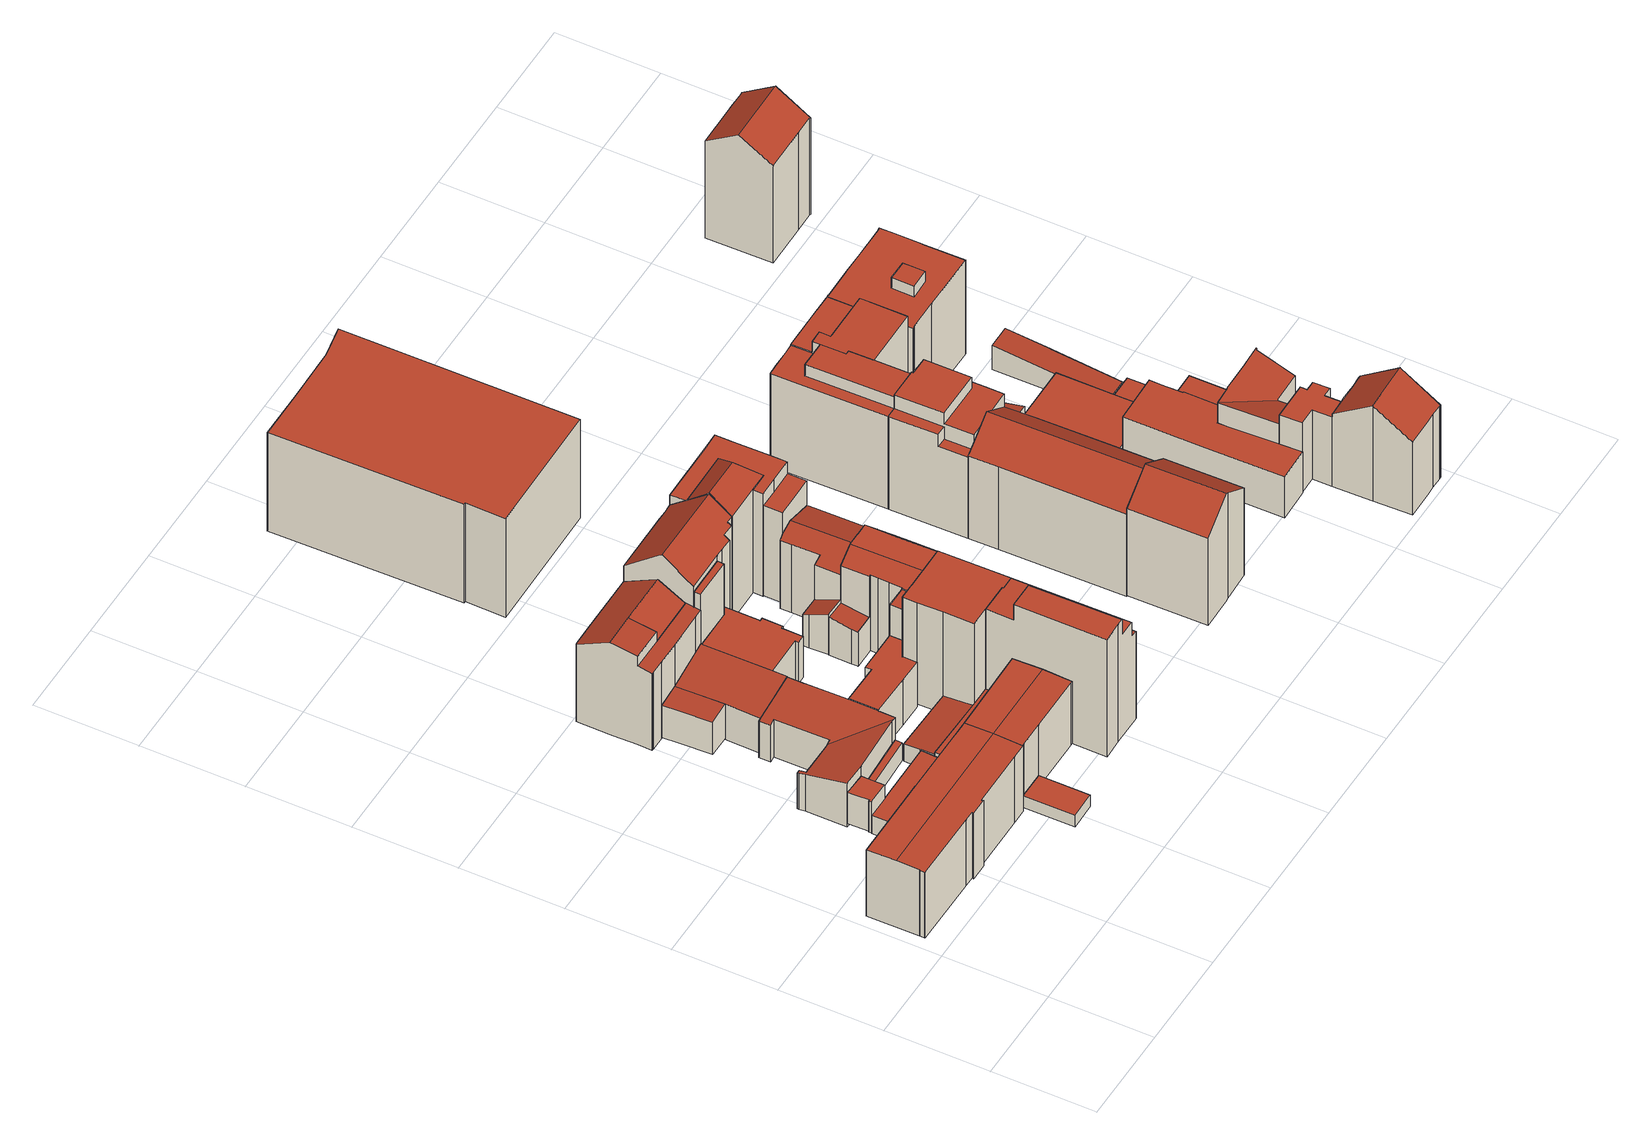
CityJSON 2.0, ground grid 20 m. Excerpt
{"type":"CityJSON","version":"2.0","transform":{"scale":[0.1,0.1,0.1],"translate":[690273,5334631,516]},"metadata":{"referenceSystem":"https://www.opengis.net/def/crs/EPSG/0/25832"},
"CityObjects":{
"building1":{"type":"Building","attributes":{"Gemeindeschluessel":"09162000","HoeheDach":"533.890","HoeheGrund":"518.515","Methode":"2000","NiedrigsteTraufeDesGebaeudes":"533.672","Geometrietyp2DReferenz":"3000","function":"31001_2000","roofType":"3100","measuredHeight":15.38,"storeysAboveGround":4},"geometry":[{"type":"MultiSurface","lod":"2","boundaries":[[[0,1,2,3]],[[4,5,6,7]],[[8,9,10,2,1,11,12,13]],[[14,11,1,0]],[[15,16,17,18]],[[5,4,19,20]],[[21,22,23,24]],[[25,26,27,19,4,7,21,24,28,29,15,18,30,31,14,0,3,32]],[[30,18,17,8,13]],[[29,33,16,15]],[[3,2,10,32]],[[34,27,26,25,35]],[[27,34,20,19]],[[22,21,7,6]],[[31,12,11,14]],[[24,23,36,28]],[[30,13,12,31]],[[28,36,33,29]],[[5,20,34,35,9,8,17,16,33,36,23,22,6]],[[25,32,10,9,35]]],"semantics":{"surfaces":[{"type":"WallSurface"},{"type":"RoofSurface"},{"type":"GroundSurface"}],"values":[0,0,1,0,0,0,0,2,0,0,0,0,0,0,0,0,0,0,1,0]}}]},
"building2":{"type":"Building","attributes":{"Gemeindeschluessel":"09162000","HoeheDach":"526.605","HoeheGrund":"519.380","Methode":"1000","NiedrigsteTraufeDesGebaeudes":"526.605","Geometrietyp2DReferenz":"3000","function":"31001_2000","roofType":"1000","measuredHeight":7.22},"geometry":[{"type":"MultiSurface","lod":"2","boundaries":[[[37,38,39,40,41,42,43,44,45,46,47]],[[48,39,38,49]],[[48,49,50,51,52,53,54,55,56,57,58]],[[55,54,44,43,42,56]],[[51,47,46,52]],[[45,44,54,53,52,46]],[[50,49,38,37,47,51]],[[58,40,39,48]],[[41,40,58,57,56,42]]],"semantics":{"surfaces":[{"type":"RoofSurface"},{"type":"WallSurface"},{"type":"GroundSurface"}],"values":[0,1,2,1,1,1,1,1,1]}}]},
"building3":{"type":"Building","attributes":{"Gemeindeschluessel":"09162000","HoeheDach":"523.514","HoeheGrund":"519.302","Methode":"1000","NiedrigsteTraufeDesGebaeudes":"523.514","Geometrietyp2DReferenz":"3000","function":"31001_2000","roofType":"1000","measuredHeight":4.21},"geometry":[{"type":"MultiSurface","lod":"2","boundaries":[[[59,60,61,62]],[[63,64,65,66]],[[67,68,69,70]],[[66,65,71,72]],[[73,61,60,69,68,74,75,71,65,64]],[[73,76,62,61]],[[70,69,60,59]],[[76,73,64,63]],[[77,75,74,78]],[[78,74,68,67]],[[62,76,63,66,72,77,78,67,70,59]],[[72,71,75,77]]],"semantics":{"surfaces":[{"type":"WallSurface"},{"type":"RoofSurface"},{"type":"GroundSurface"}],"values":[0,0,0,0,1,0,0,0,0,0,2,0]}}]},
"building4":{"type":"Building","attributes":{"Gemeindeschluessel":"09162000","HoeheDach":"523.530","HoeheGrund":"519.410","Methode":"2000","NiedrigsteTraufeDesGebaeudes":"523.530","Geometrietyp2DReferenz":"3000","function":"51009_1610","roofType":"1000","measuredHeight":4.12},"geometry":[{"type":"MultiSurface","lod":"2","boundaries":[[[58,79,80,81]],[[82,83,80,79,84]],[[48,58,81,85,86]],[[85,83,82,86]],[[81,80,83,85]],[[86,82,84,48]],[[48,84,79,58]]],"semantics":{"surfaces":[{"type":"WallSurface"},{"type":"RoofSurface"},{"type":"GroundSurface"}],"values":[0,1,2,0,0,0,0]}}]},
"building5":{"type":"Building","attributes":{"Gemeindeschluessel":"09162000","HoeheDach":"522.002","HoeheGrund":"519.292","Methode":"1000","NiedrigsteTraufeDesGebaeudes":"522.002","Geometrietyp2DReferenz":"3000","function":"31001_2463","roofType":"1000","measuredHeight":2.71},"geometry":[{"type":"MultiSurface","lod":"2","boundaries":[[[87,88,89,90]],[[91,92,93,94]],[[90,89,95,96]],[[97,98,92,91]],[[96,95,98,97]],[[97,91,94,87,90,96]],[[94,93,88,87]],[[95,89,88,93,92,98]]],"semantics":{"surfaces":[{"type":"WallSurface"},{"type":"GroundSurface"},{"type":"RoofSurface"}],"values":[0,0,0,0,0,1,0,2]}}]},
"building6":{"type":"Building","attributes":{"Gemeindeschluessel":"09162000","HoeheDach":"528.791","HoeheGrund":"518.642","Methode":"2000","NiedrigsteTraufeDesGebaeudes":"526.839","Geometrietyp2DReferenz":"3000","function":"31001_9998","roofType":"1000","measuredHeight":10.15,"storeysAboveGround":2},"geometry":[{"type":"MultiSurface","lod":"2","boundaries":[[[99,100,101,102]],[[103,104,105,106]],[[107,108,109,110,111]],[[112,113,114,115]],[[116,117,118,119]],[[120,121,122,123]],[[124,125,126,127]],[[115,123,122,128,112]],[[100,99,129,130]],[[118,117,131,132]],[[107,111,126,125,129,99,102,133,128,122,121,134]],[[135,136,116,119]],[[121,120,137,134]],[[116,136,113,112,128,133,104,103,138,131,117]],[[130,129,125,124]],[[114,113,136,135]],[[138,103,106,139]],[[115,114,135,119,118,132,139,106,105,101,100,130,124,127,110,109,108,137,120,123]],[[132,131,138,139]],[[101,105,104,133,102]],[[127,126,111,110]],[[108,107,134,137]]],"semantics":{"surfaces":[{"type":"WallSurface"},{"type":"RoofSurface"},{"type":"GroundSurface"}],"values":[0,0,0,0,0,0,0,0,0,0,1,0,0,1,0,0,0,2,0,0,0,0]}}]},
"building7":{"type":"Building","attributes":{"Gemeindeschluessel":"09162000","HoeheDach":"527.143","HoeheGrund":"519.120","Methode":"1000","NiedrigsteTraufeDesGebaeudes":"526.476","Geometrietyp2DReferenz":"3000","function":"31001_9998","roofType":"1000","measuredHeight":8.02,"storeysAboveGround":2},"geometry":[{"type":"MultiSurface","lod":"2","boundaries":[[[140,141,142,143]],[[144,142,141,145,146,147]],[[140,143,148,149,150,151]],[[151,145,141,140]],[[148,143,142,144,147,149]],[[146,145,151,150,149,147]]],"semantics":{"surfaces":[{"type":"WallSurface"},{"type":"RoofSurface"},{"type":"GroundSurface"}],"values":[0,1,2,0,0,0]}}]},
"building8":{"type":"Building","attributes":{"Gemeindeschluessel":"09162000","HoeheDach":"533.890","HoeheGrund":"519.291","Methode":"2000","NiedrigsteTraufeDesGebaeudes":"533.689","Geometrietyp2DReferenz":"3000","function":"31001_9998","roofType":"3100","measuredHeight":14.6,"storeysAboveGround":4},"geometry":[{"type":"MultiSurface","lod":"2","boundaries":[[[152,153,154,155,156]],[[72,155,154,157,87,94,91,97,158]],[[157,159,160,87]],[[154,153,159,157]],[[72,158,35,9,10]],[[156,155,72,10]],[[94,161,162,91]],[[156,10,9,152]],[[162,161,160,159,153,152,9,35]],[[162,35,158,97,91]],[[87,160,161,94]]],"semantics":{"surfaces":[{"type":"WallSurface"},{"type":"GroundSurface"},{"type":"RoofSurface"}],"values":[0,1,0,0,0,0,0,2,2,0,0]}}]},
"building9":{"type":"Building","attributes":{"Gemeindeschluessel":"09162000","HoeheDach":"528.877","HoeheGrund":"518.880","Methode":"1000","NiedrigsteTraufeDesGebaeudes":"527.099","Geometrietyp2DReferenz":"3000","function":"31001_9998","roofType":"2100","measuredHeight":10,"storeysAboveGround":2},"geometry":[{"type":"MultiSurface","lod":"2","boundaries":[[[141,145,163,164]],[[165,166,167,164,163,168,169]],[[170,171,172,173,145,141,174]],[[165,169,172,171]],[[173,168,163,145]],[[166,165,171,170]],[[172,169,168,173]],[[174,141,164,167]],[[166,170,174,167]]],"semantics":{"surfaces":[{"type":"WallSurface"},{"type":"GroundSurface"},{"type":"RoofSurface"}],"values":[0,1,2,0,0,0,0,0,0]}}]},
"building10":{"type":"Building","attributes":{"Gemeindeschluessel":"09162000","HoeheDach":"540.220","HoeheGrund":"518.850","Methode":"2000","NiedrigsteTraufeDesGebaeudes":"536.649","Geometrietyp2DReferenz":"3000","function":"31001_9998","roofType":"2100","measuredHeight":21.37,"storeysAboveGround":5},"geometry":[{"type":"MultiSurface","lod":"2","boundaries":[[[175,176,177,178]],[[179,180,181,177,176,182,183]],[[184,179,183,185,186]],[[187,184,186,188]],[[169,189,190,168]],[[191,182,176,175]],[[179,184,187,192]],[[192,187,193,194]],[[195,188,186,185,183,182,191,196,197,198,199]],[[200,201,202,203,169,168,163,204,205,206,199,198,197,196,191,175,178,207]],[[208,209,210,211,190,189,212,193,187,188,195]],[[163,211,210,204]],[[178,177,181,207]],[[213,194,193,212,203,202,201,200,207,181,180]],[[203,212,189,169]],[[194,213,180,179,192]],[[205,209,208,206]],[[204,210,209,205]],[[168,190,211,163]],[[206,208,195,199]]],"semantics":{"surfaces":[{"type":"WallSurface"},{"type":"RoofSurface"},{"type":"GroundSurface"}],"values":[0,1,1,0,0,0,0,0,0,2,1,0,0,0,0,1,0,0,0,0]}}]},
"building11":{"type":"Building","attributes":{"Gemeindeschluessel":"09162000","HoeheDach":"523.893","HoeheGrund":"519.350","Methode":"1000","NiedrigsteTraufeDesGebaeudes":"523.378","Geometrietyp2DReferenz":"3000","function":"31001_9998","roofType":"1000","measuredHeight":4.54,"storeysAboveGround":1},"geometry":[{"type":"MultiSurface","lod":"2","boundaries":[[[214,215,216,217]],[[217,216,218,219]],[[220,221,215,214]],[[222,223,221,220]],[[223,224,225,218,216,215,221]],[[219,218,225,226]],[[222,227,226,225,224,223]],[[227,222,220,214,217,219,226]]],"semantics":{"surfaces":[{"type":"WallSurface"},{"type":"RoofSurface"},{"type":"GroundSurface"}],"values":[0,0,0,0,1,0,0,2]}}]},
"building12":{"type":"Building","attributes":{"Gemeindeschluessel":"09162000","HoeheDach":"524.320","HoeheGrund":"519.310","Methode":"2000","NiedrigsteTraufeDesGebaeudes":"524.320","Geometrietyp2DReferenz":"3000","function":"31001_9998","roofType":"1000","measuredHeight":5.01},"geometry":[{"type":"MultiSurface","lod":"2","boundaries":[[[72,228,229,66]],[[155,230,228,72]],[[231,232,230,155]],[[228,230,232,233,229]],[[155,72,66,234,231]],[[234,233,232,231]],[[66,229,233,234]]],"semantics":{"surfaces":[{"type":"WallSurface"},{"type":"RoofSurface"},{"type":"GroundSurface"}],"values":[0,0,0,1,2,0,0]}}]},
"building13":{"type":"Building","attributes":{"Gemeindeschluessel":"09162000","HoeheDach":"528.972","HoeheGrund":"518.642","Methode":"2000","NiedrigsteTraufeDesGebaeudes":"528.972","Geometrietyp2DReferenz":"3000","function":"31001_2000","roofType":"1000","measuredHeight":10.33},"geometry":[{"type":"MultiSurface","lod":"2","boundaries":[[[137,235,236,237,238,239,240,241,120]],[[237,242,243,238]],[[238,243,244,239]],[[120,245,246,137]],[[235,247,248,236]],[[137,246,247,235]],[[245,249,250,244,243,242,248,247,246]],[[236,248,242,237]],[[241,249,245,120]],[[240,250,249,241]],[[239,244,250,240]]],"semantics":{"surfaces":[{"type":"GroundSurface"},{"type":"WallSurface"},{"type":"RoofSurface"}],"values":[0,1,1,1,1,1,2,1,1,1,1]}}]},
"building14":{"type":"Building","attributes":{"Gemeindeschluessel":"09162000","HoeheDach":"528.536","HoeheGrund":"519.010","Methode":"1000","NiedrigsteTraufeDesGebaeudes":"528.536","Geometrietyp2DReferenz":"3000","function":"31001_9998","roofType":"1000","measuredHeight":9.53,"storeysAboveGround":3},"geometry":[{"type":"MultiSurface","lod":"2","boundaries":[[[251,252,253,254]],[[255,256,257,258]],[[259,260,261,262]],[[254,253,256,255]],[[262,261,263,264]],[[265,266,252,251]],[[258,257,260,259]],[[267,268,263,261,260,257,256,253,252,266,269,270,271]],[[272,271,270,273]],[[273,270,269,274]],[[275,267,271,272]],[[272,273,274,265,251,254,255,258,259,262,264,276,275]],[[274,269,266,265]],[[264,263,268,276]],[[276,268,267,275]]],"semantics":{"surfaces":[{"type":"WallSurface"},{"type":"RoofSurface"},{"type":"GroundSurface"}],"values":[0,0,0,0,0,0,0,1,0,0,0,2,0,0,0]}}]},
"building15":{"type":"Building","attributes":{"Gemeindeschluessel":"09162000","HoeheDach":"540.253","HoeheGrund":"519.110","Methode":"3100","NiedrigsteTraufeDesGebaeudes":"540.253","Geometrietyp2DReferenz":"3000","function":"31001_9998","roofType":"1000","measuredHeight":21.14},"geometry":[{"type":"MultiSurface","lod":"2","boundaries":[[[277,278,279,280]],[[281,282,280,279]],[[282,283,277,280]],[[283,284,278,277]],[[282,281,284,283]],[[284,281,279,278]]],"semantics":{"surfaces":[{"type":"GroundSurface"},{"type":"WallSurface"},{"type":"RoofSurface"}],"values":[0,1,1,1,2,1]}}]},
"building16":{"type":"Building","attributes":{"Gemeindeschluessel":"09162000","HoeheDach":"546.359","HoeheGrund":"519.293","Methode":"2000","NiedrigsteTraufeDesGebaeudes":"539.450","Geometrietyp2DReferenz":"3000","function":"31001_9998","roofType":"1000","measuredHeight":27.07,"storeysAboveGround":8},"geometry":[{"type":"MultiSurface","lod":"2","boundaries":[[[285,286,287,288]],[[289,290,291,231]],[[292,293,294,295]],[[291,290,296,297]],[[298,299,154,155,231,291,297,285,288]],[[300,301,302,303]],[[304,305,302,301,306]],[[298,288,287,294,293,303,302,305]],[[285,297,296,292,295,286]],[[307,306,301,300]],[[292,296,290,289,307,300,303,293]],[[298,305,304,299]],[[289,231,155,154,299,304,306,307]],[[294,287,286,295]]],"semantics":{"surfaces":[{"type":"WallSurface"},{"type":"GroundSurface"},{"type":"RoofSurface"}],"values":[0,0,0,0,1,0,2,0,0,0,2,0,0,2]}}]},
"building17":{"type":"Building","attributes":{"Gemeindeschluessel":"09162000","HoeheDach":"542.810","HoeheGrund":"519.277","Methode":"2000","NiedrigsteTraufeDesGebaeudes":"539.470","Geometrietyp2DReferenz":"3000","function":"31001_9998","roofType":"1000","measuredHeight":23.53,"storeysAboveGround":8},"geometry":[{"type":"MultiSurface","lod":"2","boundaries":[[[308,309,310,311,312,313]],[[295,286,312,311]],[[234,314,315,316]],[[297,296,290,291]],[[285,286,295,292,296,297]],[[316,315,317,318]],[[291,290,289,231]],[[317,315,314,289,290,296,292,310,309,319]],[[311,310,292,295]],[[320,319,309,308]],[[231,289,314,234]],[[313,312,286,285]],[[308,313,285,297,291,231,234,316,318,320]],[[318,317,319,320]]],"semantics":{"surfaces":[{"type":"WallSurface"},{"type":"RoofSurface"},{"type":"GroundSurface"}],"values":[0,1,0,0,0,0,0,1,0,0,0,0,2,0]}}]},
"building18":{"type":"Building","attributes":{"Gemeindeschluessel":"09162000","HoeheDach":"546.244","HoeheGrund":"519.000","Methode":"2000","NiedrigsteTraufeDesGebaeudes":"540.274","Geometrietyp2DReferenz":"3000","function":"31001_9998","roofType":"3100","measuredHeight":27.24,"storeysAboveGround":7},"geometry":[{"type":"MultiSurface","lod":"2","boundaries":[[[321,322,323,324,325,326,327,328,329,251,265,330,331,332,333,334,335,336,337,338]],[[322,321,338,339,340,341]],[[327,342,343,328]],[[344,345,346,347,348,334,333,332,331,330]],[[328,343,349,329]],[[329,349,350,251]],[[251,350,351,265]],[[325,352,353,326]],[[354,324,323,322,341,355]],[[351,350,349,343,342,353,352,354,355,345,344]],[[334,348,356,335]],[[335,356,357,336]],[[265,351,344,330]],[[337,358,339,338]],[[355,341,340,339,358,357,356,348,347,346,345]],[[324,354,352,325]],[[336,357,358,337]],[[326,353,342,327]]],"semantics":{"surfaces":[{"type":"GroundSurface"},{"type":"WallSurface"},{"type":"RoofSurface"}],"values":[0,1,1,1,1,1,1,1,1,2,1,1,1,1,2,1,1,1]}}]},
"building19":{"type":"Building","attributes":{"Gemeindeschluessel":"09162000","HoeheDach":"528.406","HoeheGrund":"519.070","Methode":"1000","NiedrigsteTraufeDesGebaeudes":"526.268","Geometrietyp2DReferenz":"3000","function":"31001_9998","roofType":"2100","measuredHeight":9.34},"geometry":[{"type":"MultiSurface","lod":"2","boundaries":[[[359,360,361,362,363]],[[364,363,362,365]],[[365,362,361,366]],[[364,365,366,367,368]],[[368,359,363,364]],[[367,360,359,368]],[[366,361,360,367]]],"semantics":{"surfaces":[{"type":"RoofSurface"},{"type":"WallSurface"},{"type":"GroundSurface"}],"values":[0,1,1,2,1,1,1]}}]},
"building20":{"type":"Building","attributes":{"Gemeindeschluessel":"09162000","HoeheDach":"538.640","HoeheGrund":"519.010","Methode":"2000","NiedrigsteTraufeDesGebaeudes":"526.778","Geometrietyp2DReferenz":"3000","function":"31001_9998","roofType":"1000","measuredHeight":19.63,"storeysAboveGround":4},"geometry":[{"type":"MultiSurface","lod":"2","boundaries":[[[369,370,371,372]],[[373,374,375,376,377,378]],[[379,380,381,382]],[[383,384,380,379]],[[385,386,387,388]],[[389,390,374,373]],[[391,392,393,394,395,396,371,370,397,398,399]],[[400,401,402,403]],[[404,405,406,407]],[[408,382,381,409,389,373,378]],[[410,411,412,413]],[[407,406,414,415]],[[403,402,416,417]],[[418,419,420,421]],[[400,422,423,388,387,424,425,401]],[[426,427,428,429,430,417,416,393,392,391,399,419,418,411,410]],[[390,431,432,375,374]],[[415,414,386,385]],[[431,433,434,435,436,437,432]],[[385,388,423,422,400,403,417,430,429,428,427,426,410,413,438,439,383,379,382,408,378,377,376,437,436,435,440,441,369,372,442,404,407,415]],[[421,420,443,439,438,413,412]],[[409,444,433,431,390,389]],[[439,443,384,383]],[[398,397,370,369,441,440,435,434]],[[416,402,401,425,424,387,386,414,406,405,396,395,394,393]],[[396,405,404,442,372,371]],[[399,398,434,433,444,409,381,380,384,443,420,419]],[[418,421,412,411]],[[376,375,432,437]]],"semantics":{"surfaces":[{"type":"WallSurface"},{"type":"RoofSurface"},{"type":"GroundSurface"}],"values":[0,0,0,0,0,1,1,0,0,0,0,0,0,0,0,0,1,0,0,2,0,0,0,0,1,0,1,1,0]}}]},
"building21":{"type":"Building","attributes":{"Gemeindeschluessel":"09162000","HoeheDach":"535.942","HoeheGrund":"518.960","Methode":"1000","NiedrigsteTraufeDesGebaeudes":"534.164","Geometrietyp2DReferenz":"3000","function":"31001_9998","roofType":"3100","measuredHeight":16.98,"storeysAboveGround":4},"geometry":[{"type":"MultiSurface","lod":"2","boundaries":[[[404,445,446,372]],[[372,446,447,369]],[[369,447,448,435]],[[435,448,449,450]],[[447,451,452,453,454,455,449,448]],[[446,445,456,457,458,451,447]],[[459,453,452,460]],[[450,449,455,461]],[[462,457,456,463]],[[463,456,445,404]],[[404,372,369,435,450,461,464,459,460,465,466,462,463]],[[464,454,453,459]],[[451,458,457,462,466,465,460,452]],[[461,455,454,464]]],"semantics":{"surfaces":[{"type":"WallSurface"},{"type":"RoofSurface"},{"type":"GroundSurface"}],"values":[0,0,0,0,1,1,0,0,0,0,2,0,0,0]}}]},
"building22":{"type":"Building","attributes":{"Gemeindeschluessel":"09162000","HoeheDach":"546.360","HoeheGrund":"518.790","Methode":"2000","NiedrigsteTraufeDesGebaeudes":"542.599","Geometrietyp2DReferenz":"3000","function":"31001_9998","roofType":"1000","measuredHeight":27.57,"storeysAboveGround":8},"geometry":[{"type":"MultiSurface","lod":"2","boundaries":[[[467,468,469,470,471]],[[472,473,474,475]],[[476,477,478,479]],[[480,472,475,481,482,483,484,485,486,487,488,478,477,489]],[[489,469,468,480]],[[490,488,487,491]],[[470,469,489,477,476,492,493]],[[494,482,481,495]],[[481,475,474,496,495]],[[497,498,499,491,487,486,485,484]],[[500,497,484,483,482,494]],[[354,471,470,493,501,502]],[[480,468,473,472]],[[473,468,467]],[[491,499,498,497,500,494,495,496,502,501,493,492,476,479,490]],[[479,478,488,490]],[[496,474,354,502]],[[474,473,467,471,354]]],"semantics":{"surfaces":[{"type":"RoofSurface"},{"type":"WallSurface"},{"type":"GroundSurface"}],"values":[0,1,1,0,1,1,1,1,1,1,1,1,1,0,2,1,1,0]}}]},
"building23":{"type":"Building","attributes":{"Gemeindeschluessel":"09162000","HoeheDach":"539.916","HoeheGrund":"518.990","Methode":"1000","NiedrigsteTraufeDesGebaeudes":"539.916","Geometrietyp2DReferenz":"3000","function":"31001_9998","roofType":"1000","measuredHeight":20.93,"storeysAboveGround":7},"geometry":[{"type":"MultiSurface","lod":"2","boundaries":[[[460,503,504,505]],[[466,462,506,507,503,460]],[[460,505,508,509,462,466]],[[505,504,510,508]],[[508,510,511,509]],[[507,506,511,510,504,503]],[[509,511,506,462]]],"semantics":{"surfaces":[{"type":"WallSurface"},{"type":"GroundSurface"},{"type":"RoofSurface"}],"values":[0,0,1,0,0,2,0]}}]},
"building24":{"type":"Building","attributes":{"Gemeindeschluessel":"09162000","HoeheDach":"541.836","HoeheGrund":"518.969","Methode":"1000","NiedrigsteTraufeDesGebaeudes":"541.836","Geometrietyp2DReferenz":"3000","function":"31001_9998","roofType":"1000","measuredHeight":22.87,"storeysAboveGround":7},"geometry":[{"type":"MultiSurface","lod":"2","boundaries":[[[512,513,514,515]],[[516,517,518,519]],[[520,521,517,516]],[[520,516,519,513,512,522,523,524]],[[522,525,526,523]],[[512,515,525,522]],[[518,517,521,527,526,525,515,514]],[[520,524,527,521]],[[524,523,526,527]],[[513,519,518,514]]],"semantics":{"surfaces":[{"type":"WallSurface"},{"type":"GroundSurface"},{"type":"RoofSurface"}],"values":[0,0,0,1,0,0,2,0,0,0]}}]},
"building25":{"type":"Building","attributes":{"Gemeindeschluessel":"09162000","HoeheDach":"544.045","HoeheGrund":"519.210","Methode":"1000","NiedrigsteTraufeDesGebaeudes":"539.375","Geometrietyp2DReferenz":"3000","function":"31001_9998","roofType":"3100","measuredHeight":24.84,"storeysAboveGround":6},"geometry":[{"type":"MultiSurface","lod":"2","boundaries":[[[528,529,530,531,532,533]],[[530,529,534,535]],[[536,537,538,539,540,532,531,530,535]],[[541,542,543,534,529,528,544]],[[536,543,542,537]],[[535,534,543,536]],[[539,538,541,544,545,540]],[[544,528,533,545]],[[540,545,533,532]],[[537,542,541,538]]],"semantics":{"surfaces":[{"type":"WallSurface"},{"type":"GroundSurface"},{"type":"RoofSurface"}],"values":[0,0,1,2,0,0,0,2,0,0]}}]},
"building26":{"type":"Building","attributes":{"Gemeindeschluessel":"09162000","HoeheDach":"542.615","HoeheGrund":"519.040","Methode":"1000","NiedrigsteTraufeDesGebaeudes":"538.005","Geometrietyp2DReferenz":"3000","function":"31001_9998","roofType":"3100","measuredHeight":23.57,"storeysAboveGround":6},"geometry":[{"type":"MultiSurface","lod":"2","boundaries":[[[546,547,548,549]],[[550,551,552,553]],[[554,553,552,555,547,546]],[[555,556,557,548,547]],[[552,551,558,559,560,556,555]],[[549,548,557,561]],[[562,560,559,563]],[[556,560,562,564,561,557]],[[565,550,553,554,546,549,561,564,562,563]],[[550,565,563,559,558,551]]],"semantics":{"surfaces":[{"type":"WallSurface"},{"type":"RoofSurface"},{"type":"GroundSurface"}],"values":[0,0,0,1,1,0,0,0,2,0]}}]},
"building27":{"type":"Building","attributes":{"Gemeindeschluessel":"09162000","HoeheDach":"543.741","HoeheGrund":"519.045","Methode":"2000","NiedrigsteTraufeDesGebaeudes":"537.720","Geometrietyp2DReferenz":"3000","function":"31001_9998","roofType":"1000","measuredHeight":24.7,"storeysAboveGround":7},"geometry":[{"type":"MultiSurface","lod":"2","boundaries":[[[566,567,568,569,570,571]],[[572,573,574,562]],[[575,576,577,578,579]],[[580,581,582,583]],[[584,585,569,568,586,587,588]],[[566,571,581,580]],[[589,587,586,590]],[[591,592,593,584,588,578,577,594]],[[561,562,574,592,591,595]],[[596,585,584,593]],[[595,591,594,597]],[[573,572,598,599]],[[561,600,601,589,590,567,566,580,583,598,572,562]],[[583,582,599,598]],[[570,569,585,596]],[[594,577,576,597]],[[600,561,595,597,576,575]],[[589,601,579,578,588,587]],[[600,575,579,601]],[[590,586,568,567]],[[573,599,582,581,571,570,596,593,592,574]]],"semantics":{"surfaces":[{"type":"WallSurface"},{"type":"RoofSurface"},{"type":"GroundSurface"}],"values":[0,0,1,0,1,0,0,0,0,0,1,0,2,0,0,0,0,0,0,0,1]}}]},
"building28":{"type":"Building","attributes":{"Gemeindeschluessel":"09162000","HoeheDach":"520.920","HoeheGrund":"519.107","Methode":"2000","NiedrigsteTraufeDesGebaeudes":"520.920","Geometrietyp2DReferenz":"3000","function":"31001_2000","roofType":"1000","measuredHeight":1.81},"geometry":[{"type":"MultiSurface","lod":"2","boundaries":[[[602,603,604,605]],[[606,607,608,609]],[[609,608,603,602]],[[610,611,607,606]],[[608,607,611,612,613,614,604,603]],[[615,613,612,616]],[[602,605,617,615,616,610,606,609]],[[605,604,614,617]],[[617,614,613,615]],[[616,612,611,610]]],"semantics":{"surfaces":[{"type":"WallSurface"},{"type":"RoofSurface"},{"type":"GroundSurface"}],"values":[0,0,0,0,1,0,2,0,0,0]}}]},
"building29":{"type":"Building","attributes":{"Gemeindeschluessel":"09162000","HoeheDach":"543.201","HoeheGrund":"519.050","Methode":"2000","NiedrigsteTraufeDesGebaeudes":"540.494","Geometrietyp2DReferenz":"3000","function":"31001_2000","roofType":"1000","measuredHeight":24.15,"storeysAboveGround":7},"geometry":[{"type":"MultiSurface","lod":"2","boundaries":[[[618,619,620,621]],[[622,589,623,601,624,625,626,627,628,629,630,631,632]],[[631,633,634,632]],[[632,634,635,622]],[[623,589,636,637,578,579,601]],[[578,618,621,638,639,640,641,642,643,579]],[[578,637,619,618]],[[641,640,639,628,627,626,625,642]],[[629,628,639,638]],[[579,643,642,625,624,601]],[[636,635,634,633,620,619,637]],[[622,635,636,589]],[[631,630,629,638,621,620,633]]],"semantics":{"surfaces":[{"type":"WallSurface"},{"type":"GroundSurface"},{"type":"RoofSurface"}],"values":[0,1,0,0,0,2,0,0,0,0,2,0,0]}}]},
"building30":{"type":"Building","attributes":{"Gemeindeschluessel":"09162000","HoeheDach":"522.102","HoeheGrund":"519.240","Methode":"1000","NiedrigsteTraufeDesGebaeudes":"522.102","Geometrietyp2DReferenz":"3000","function":"31001_2000","roofType":"1000","measuredHeight":2.86},"geometry":[{"type":"MultiSurface","lod":"2","boundaries":[[[644,645,646,647]],[[648,649,650,646,645]],[[651,648,645,644]],[[652,650,649,653]],[[644,647,652,653,651]],[[653,649,648,651]],[[647,646,650,652]]],"semantics":{"surfaces":[{"type":"WallSurface"},{"type":"RoofSurface"},{"type":"GroundSurface"}],"values":[0,1,0,0,2,0,0]}}]},
"building31":{"type":"Building","attributes":{"Gemeindeschluessel":"09162000","HoeheDach":"522.846","HoeheGrund":"519.280","Methode":"1000","NiedrigsteTraufeDesGebaeudes":"522.846","Geometrietyp2DReferenz":"3000","function":"31001_2000","roofType":"1000","measuredHeight":3.57},"geometry":[{"type":"MultiSurface","lod":"2","boundaries":[[[654,655,656,657]],[[658,659,660,661]],[[662,663,659,658]],[[664,665,666,667]],[[657,656,668,669]],[[661,660,665,664]],[[667,666,655,654]],[[665,660,659,663,668,656,655,666]],[[669,668,663,662]],[[667,654,657,669,662,658,661,664]]],"semantics":{"surfaces":[{"type":"WallSurface"},{"type":"RoofSurface"},{"type":"GroundSurface"}],"values":[0,0,0,0,0,0,0,1,0,2]}}]},
"building32":{"type":"Building","attributes":{"Gemeindeschluessel":"09162000","HoeheDach":"543.250","HoeheGrund":"519.033","Methode":"2000","NiedrigsteTraufeDesGebaeudes":"522.980","Geometrietyp2DReferenz":"3000","function":"31001_2000","roofType":"1000","measuredHeight":24.22,"storeysAboveGround":8},"geometry":[{"type":"MultiSurface","lod":"2","boundaries":[[[670,671,672,673]],[[674,675,676,677]],[[678,679,680,681]],[[682,683,684,685]],[[622,635,634,632]],[[686,687,688,689,690]],[[691,692,693,694]],[[622,589,695,694,693,635]],[[670,685,684,692,691,671]],[[690,696,697,678,681,674,677,698,686]],[[679,633,634,635,693,692,684,683,676,675,680]],[[622,632,631,629,628,689,688,687,699,682,685,670,673,580,566,567,590,589]],[[673,672,700,580]],[[687,686,698,699]],[[580,700,701,566]],[[695,702,703,701,700,672,671,691,694]],[[690,689,628,696]],[[566,701,703,567]],[[632,634,633,631]],[[682,699,698,677,676,683]],[[679,678,697,629,631,633]],[[567,703,702,590]],[[681,680,675,674]],[[590,702,695,589]],[[629,697,696,628]]],"semantics":{"surfaces":[{"type":"WallSurface"},{"type":"RoofSurface"},{"type":"GroundSurface"}],"values":[0,0,0,0,0,0,0,0,0,1,1,2,0,0,0,1,0,0,0,0,0,0,0,0,0]}}]},
"building33":{"type":"Building","attributes":{"Gemeindeschluessel":"09162000","HoeheDach":"528.759","HoeheGrund":"519.330","Methode":"1000","NiedrigsteTraufeDesGebaeudes":"528.759","Geometrietyp2DReferenz":"3000","function":"31001_9998","roofType":"1000","measuredHeight":9.43,"storeysAboveGround":3},"geometry":[{"type":"MultiSurface","lod":"2","boundaries":[[[704,705,706,707,708,709,710,711,712,713,714,715,716,717,718,719,720,721,722]],[[723,717,716,724]],[[708,707,706,725,726,727,728,709]],[[729,715,714,730]],[[731,718,717,723]],[[724,716,715,729]],[[732,733,705,704,722,734]],[[735,736,737,738,728,727,726,725,733,732,734,739,740,741,731,723,724,729,730]],[[728,738,737,711,710,709]],[[725,706,705,733]],[[730,714,713,735]],[[722,721,720,740,739,734]],[[719,718,731,741,740,720]],[[735,713,712,736]],[[736,712,711,737]]],"semantics":{"surfaces":[{"type":"RoofSurface"},{"type":"WallSurface"},{"type":"GroundSurface"}],"values":[0,1,1,1,1,1,1,2,1,1,1,1,1,1,1]}}]},
"building34":{"type":"Building","attributes":{"Gemeindeschluessel":"09162000","HoeheDach":"524.183","HoeheGrund":"519.260","Methode":"2000","NiedrigsteTraufeDesGebaeudes":"522.102","Geometrietyp2DReferenz":"3000","function":"51009_1610","roofType":"2100","measuredHeight":4.92},"geometry":[{"type":"MultiSurface","lod":"2","boundaries":[[[742,743,744,745]],[[662,746,747,748]],[[749,744,743,747,746]],[[662,748,742,745,658]],[[748,747,743,742]],[[658,749,746,662]],[[745,744,749,658]]],"semantics":{"surfaces":[{"type":"WallSurface"},{"type":"RoofSurface"},{"type":"GroundSurface"}],"values":[0,0,1,2,0,0,0]}}]},
"building35":{"type":"Building","attributes":{"Gemeindeschluessel":"09162000","HoeheDach":"541.403","HoeheGrund":"519.400","Methode":"2000","NiedrigsteTraufeDesGebaeudes":"535.467","Geometrietyp2DReferenz":"3000","function":"31001_1000","roofType":"3100","measuredHeight":22,"storeysAboveGround":5},"geometry":[{"type":"MultiSurface","lod":"2","boundaries":[[[750,751,752,753,754,755]],[[756,757,758,759]],[[760,761,762,763]],[[764,756,759,765,766,767,768,769,770,771,772,773,774,775,776,760,763,777,778,754,753,752,779,780]],[[781,782,783,784]],[[785,786,776,775,774,787]],[[767,766,788,789,790,768]],[[772,771,791,792,793,773]],[[757,756,764,780,794,795]],[[769,796,797,770]],[[779,798,794,780]],[[776,786,761,760]],[[754,778,799,784,783,755]],[[773,793,787,774]],[[800,795,794,798,751,750,755,783,782,797,796]],[[793,792,791,781,784,799,801,762,761,786,785,787]],[[765,802,788,766]],[[789,788,802,758,757,795,800,796,790]],[[797,782,781,791,771,770]],[[768,790,796,769]],[[759,758,802,765]],[[763,762,801,777]],[[752,751,798,779]],[[777,801,799,778]]],"semantics":{"surfaces":[{"type":"WallSurface"},{"type":"GroundSurface"},{"type":"RoofSurface"}],"values":[0,0,0,1,0,0,0,0,0,0,0,0,0,0,2,2,0,2,0,0,0,0,0,0]}}]},
"building36":{"type":"Building","attributes":{"Gemeindeschluessel":"09162000","HoeheDach":"522.505","HoeheGrund":"519.150","Methode":"1000","NiedrigsteTraufeDesGebaeudes":"522.505","Geometrietyp2DReferenz":"3000","function":"31001_2461","roofType":"1000","measuredHeight":3.35,"storeysAboveGround":1},"geometry":[{"type":"MultiSurface","lod":"2","boundaries":[[[803,804,805,806,807,808,809,810,811,812,813,814]],[[811,815,816,812]],[[805,804,803,817,818,819]],[[808,820,821,809]],[[807,822,820,808]],[[806,805,819,823,822,807]],[[824,825,814,813,812,816]],[[821,826,815,811,810,809]],[[814,825,817,803]],[[822,823,819,818,817,825,824,816,815,826,821,820]]],"semantics":{"surfaces":[{"type":"GroundSurface"},{"type":"WallSurface"},{"type":"RoofSurface"}],"values":[0,1,1,1,1,1,1,1,1,2]}}]},
"building37":{"type":"Building","attributes":{"Gemeindeschluessel":"09162000","HoeheDach":"533.431","HoeheGrund":"519.364","Methode":"2000","NiedrigsteTraufeDesGebaeudes":"530.586","Geometrietyp2DReferenz":"3000","function":"31001_1000","roofType":"2100","measuredHeight":14.07,"storeysAboveGround":3},"geometry":[{"type":"MultiSurface","lod":"2","boundaries":[[[827,828,829,776,774,830,831,832,833,834,835,836]],[[831,837,838,832]],[[839,840,827,836]],[[841,840,839,842,843,844,838,837,845,846,847]],[[848,776,829,846]],[[831,830,849,845,837]],[[841,847,846,829,828]],[[776,848,850,774]],[[833,844,843,834]],[[838,844,833,832]],[[835,842,839,836]],[[849,830,774,850]],[[843,842,835,834]],[[840,841,828,827]],[[848,846,845,849,850]]],"semantics":{"surfaces":[{"type":"GroundSurface"},{"type":"WallSurface"},{"type":"RoofSurface"}],"values":[0,1,1,2,1,1,1,1,1,1,1,1,1,1,2]}}]},
"building38":{"type":"Building","attributes":{"Gemeindeschluessel":"09162000","HoeheDach":"524.058","HoeheGrund":"519.590","Methode":"1000","NiedrigsteTraufeDesGebaeudes":"524.058","Geometrietyp2DReferenz":"3000","function":"31001_9998","roofType":"1000","measuredHeight":4.47},"geometry":[{"type":"MultiSurface","lod":"2","boundaries":[[[851,852,853,854]],[[855,856,857,858]],[[859,860,861,862]],[[858,857,863,864]],[[865,854,853,866,867,868]],[[862,861,852,851]],[[864,863,860,859]],[[851,854,865,868,855,858,864,859,862]],[[866,853,852,861,860,863,857,856,867]],[[867,856,855,868]]],"semantics":{"surfaces":[{"type":"WallSurface"},{"type":"GroundSurface"},{"type":"RoofSurface"}],"values":[0,0,0,0,0,0,0,1,2,0]}}]},
"building39":{"type":"Building","attributes":{"Gemeindeschluessel":"09162000","HoeheDach":"543.190","HoeheGrund":"519.076","Methode":"2000","NiedrigsteTraufeDesGebaeudes":"540.779","Geometrietyp2DReferenz":"3000","function":"31001_2000","roofType":"9999","measuredHeight":24.11,"storeysAboveGround":7},"geometry":[{"type":"MultiSurface","lod":"2","boundaries":[[[869,870,871,872]],[[873,874,875,876]],[[877,878,874,873]],[[879,880,881,882]],[[883,884,878,877]],[[885,886,887,888,889,890]],[[891,892,893,894]],[[895,896,897,893,892,898,899,900,901,886,885,890,902,903,904,905,906,907,881,880,871,870],[876,883,877,873]],[[872,871,880,879]],[[908,909,910,887,886,901,900,899]],[[881,907,906,905,911,912,913,882]],[[914,903,902,915]],[[916,898,892,891]],[[910,909,908,916,891,894,917,918,919,869,872,879,882,913,912,911,920,914,915,889,888,887]],[[908,899,898,916]],[[919,895,870,869]],[[918,917,897,896,895,919]],[[894,893,897,917]],[[911,905,904,920]],[[878,884,875,874]],[[876,875,884,883]],[[920,904,903,914]],[[915,902,890,889]]],"semantics":{"surfaces":[{"type":"WallSurface"},{"type":"RoofSurface"},{"type":"GroundSurface"}],"values":[0,0,0,0,0,0,0,1,0,0,0,0,0,2,0,0,0,0,0,1,0,0,0]}}]},
"building40":{"type":"Building","attributes":{"Gemeindeschluessel":"09162000","HoeheDach":"519.822","HoeheGrund":"516.819","Methode":"9999","NiedrigsteTraufeDesGebaeudes":"519.822","Geometrietyp2DReferenz":"3000","function":"51009_1610","roofType":"1000","measuredHeight":3},"geometry":[{"type":"MultiSurface","lod":"2","boundaries":[[[921,922,923,924]],[[925,926,927,928]],[[929,930,922,921]],[[931,932,930,929]],[[928,927,933,934]],[[924,923,926,925]],[[934,933,932,931]],[[930,932,933,927,926,923,922]],[[921,924,925,928,934,931,929]]],"semantics":{"surfaces":[{"type":"WallSurface"},{"type":"RoofSurface"},{"type":"GroundSurface"}],"values":[0,0,0,0,0,0,0,1,2]}}]},
"building41":{"type":"Building","attributes":{"Gemeindeschluessel":"09162000","HoeheDach":"522.398","HoeheGrund":"516.819","Methode":"1000","NiedrigsteTraufeDesGebaeudes":"520.248","Geometrietyp2DReferenz":"3000","function":"51009_1610","roofType":"1000","measuredHeight":5.58},"geometry":[{"type":"MultiSurface","lod":"2","boundaries":[[[935,936,937,925]],[[924,938,939,940]],[[925,937,938,924]],[[938,937,936,941,939]],[[940,939,941,942]],[[942,941,936,935]],[[940,942,935,925,924]]],"semantics":{"surfaces":[{"type":"WallSurface"},{"type":"RoofSurface"},{"type":"GroundSurface"}],"values":[0,0,0,1,0,0,2]}}]},
"building42":{"type":"Building","attributes":{"Gemeindeschluessel":"09162000","HoeheDach":"545.760","HoeheGrund":"518.989","Methode":"2000","NiedrigsteTraufeDesGebaeudes":"541.438","Geometrietyp2DReferenz":"3000","function":"31001_9998","roofType":"3100","measuredHeight":26.77,"storeysAboveGround":8},"geometry":[{"type":"MultiSurface","lod":"2","boundaries":[[[943,944,945,946,947,948,949]],[[950,946,945,951]],[[952,947,946,950]],[[951,945,944,953,954]],[[955,948,947,952]],[[954,953,956,957]],[[951,954,957,958,959,960,955,952,950]],[[961,962,956,953,944,943]],[[959,961,943,949,960]],[[957,956,962,958]],[[960,949,948,955]],[[958,962,961,959]]],"semantics":{"surfaces":[{"type":"RoofSurface"},{"type":"WallSurface"},{"type":"GroundSurface"}],"values":[0,1,1,1,1,1,2,0,1,1,1,1]}}]}
},
"vertices":[
[316,348,25],[316,348,177],[344,348,177],[344,348,25],[204,233,25],[204,233,177],[170,233,177],[170,233,25],[10,291,179],[348,293,179],[349,348,177],[181,348,177],[180,348,177],[9,347,177],[181,348,25],[9,247,25],[9,247,177],[10,247,177],[10,247,25],[204,236,25],[204,236,177],[170,236,25],[170,236,177],[150,236,177],[150,236,25],[348,237,25],[347,237,25],[319,237,25],[10,237,25],[9,237,25],[9,347,25],[180,348,25],[349,348,25],[9,237,177],[319,237,177],[348,237,177],[10,237,177],
[177,428,106],[221,428,106],[221,459,106],[221,472,106],[185,473,106],[176,474,106],[177,458,106],[178,433,106],[177,433,106],[176,433,106],[176,428,106],[221,459,34],[221,428,34],[177,428,34],[176,428,34],[176,433,34],[177,433,34],[178,433,34],[177,458,34],[176,474,34],[185,473,34],[221,472,34],
[176,398,33],[176,398,75],[176,428,75],[176,428,33],[349,429,33],[349,429,75],[348,403,75],[348,403,33],[181,348,33],[181,348,75],[180,348,75],[180,348,33],[349,348,75],[349,348,33],[221,428,75],[316,348,75],[344,348,75],[221,428,33],[344,348,33],[316,348,33],
[221,472,75],[338,478,75],[338,478,34],[350,465,75],[350,478,75],[221,459,75],[350,478,34],[350,465,34],
[404,238,33],[404,238,60],[404,141,60],[404,141,33],[350,237,33],[350,237,60],[350,238,60],[350,238,33],[350,140,60],[350,140,33],[349,237,33],[349,237,60],
[263,659,113],[263,659,26],[264,555,26],[264,555,113],[182,554,111],[250,554,111],[250,554,26],[182,554,26],[348,647,128],[348,647,26],[348,650,26],[348,680,26],[348,680,128],[338,478,127],[221,472,128],[221,472,26],[338,478,26],[176,553,111],[175,563,109],[175,563,26],[176,553,26],[350,509,26],[350,509,128],[350,478,128],[350,478,26],[250,680,26],[250,680,111],[257,680,112],[257,680,26],[347,478,127],[250,658,111],[250,658,26],[175,567,108],[175,567,26],[255,554,111],[350,566,128],[176,474,26],[176,474,127],[350,566,26],[182,567,108],[182,567,26],
[258,748,31],[258,748,111],[216,748,105],[216,748,31],[212,810,105],[255,841,111],[211,841,105],[210,841,105],[212,810,31],[210,841,31],[211,841,31],[255,841,31],
[520,294,179],[520,238,177],[520,238,33],[520,351,33],[520,351,177],[515,238,33],[348,237,33],[515,238,177],[404,238,177],[350,238,177],[350,237,177],
[255,841,29],[258,748,29],[348,709,29],[348,680,29],[257,680,29],[329,842,29],[347,842,29],[348,680,129],[348,709,129],[347,842,129],[329,842,125],[257,680,111],
[181,985,29],[181,985,208],[212,985,208],[212,985,29],[243,922,242],[346,922,242],[345,986,207],[177,984,208],[177,921,242],[244,869,233],[177,913,241],[178,869,233],[244,869,211],[178,869,211],[347,842,206],[329,842,207],[177,984,29],[244,869,210],[346,870,211],[346,870,210],[178,841,206],[177,921,29],[177,913,29],[178,869,29],[178,841,29],[346,922,29],[346,921,29],[346,870,29],[347,855,29],[210,841,29],[181,841,29],[179,841,29],[345,986,29],[179,841,206],[181,841,206],[210,841,206],[255,841,206],[347,855,209],[346,921,241],
[349,429,34],[349,429,77],[349,431,76],[349,431,34],[350,462,74],[350,462,34],[348,403,34],[348,403,79],[480,401,34],[480,401,79],[480,420,77],[480,459,74],[480,459,34],[480,420,34],
[349,348,83],[348,403,83],[520,351,83],[520,401,33],[520,401,83],[480,401,83],[480,401,33],
[428,565,26],[427,577,26],[513,577,26],[513,535,26],[479,535,26],[479,507,26],[430,508,26],[513,577,130],[513,535,130],[479,535,130],[350,509,130],[350,566,130],[428,565,130],[427,577,130],[430,508,130],[479,507,130],
[446,856,30],[446,856,125],[446,784,125],[446,784,30],[452,784,30],[452,784,125],[452,744,125],[452,744,30],[447,744,30],[447,744,125],[447,728,125],[447,728,30],[447,704,125],[447,704,30],[430,856,30],[430,856,125],[431,710,125],[431,704,125],[429,843,125],[347,842,125],[348,709,125],[348,709,30],[347,842,30],[429,843,30],[431,710,30],[431,704,30],
[429,843,31],[347,842,31],[347,855,31],[430,856,31],[347,855,243],[430,856,243],[429,843,243],[347,842,243],
[619,400,33],[619,400,235],[622,174,235],[622,174,33],[520,401,268],[578,401,268],[578,401,33],[604,399,268],[608,174,268],[608,174,235],[604,399,235],[578,399,268],[578,399,33],[561,174,33],[520,173,33],[571,348,268],[571,348,304],[574,174,304],[574,174,268],[520,173,304],[561,174,304],[520,348,304],[520,348,268],
[513,535,33],[513,535,268],[602,536,268],[602,536,235],[616,536,235],[616,536,33],[480,401,268],[480,459,268],[480,459,33],[479,507,268],[479,507,33],[479,535,268],[479,535,33],
[509,974,30],[509,922,30],[509,914,30],[510,872,30],[507,872,30],[495,872,30],[495,865,30],[471,866,30],[471,855,30],[347,855,30],[346,914,30],[346,921,30],[345,974,30],[345,986,30],[472,987,30],[490,987,30],[504,988,30],[508,988,30],[508,988,243],[509,974,254],[509,922,296],[495,865,263],[471,866,263],[347,855,255],[346,914,302],[346,921,297],[345,974,254],[345,986,244],[471,855,255],[446,856,255],[430,856,255],[507,872,268],[495,872,269],[510,872,268],[509,914,302],[472,987,243],[490,987,243],[504,988,243],
[553,691,124],[552,740,103],[511,740,103],[511,728,108],[513,692,124],[513,692,31],[511,728,31],[511,740,31],[552,740,31],[553,691,31],
[613,691,30],[613,691,226],[625,691,226],[625,691,30],[513,637,108],[513,638,108],[513,649,110],[513,649,30],[513,638,30],[513,637,30],[555,623,30],[555,623,205],[555,637,205],[555,637,30],[555,602,30],[555,602,204],[675,655,30],[675,655,184],[673,655,186],[673,655,30],[553,637,108],[553,638,108],[613,536,226],[616,536,226],[638,536,226],[637,578,226],[636,637,226],[635,691,226],[610,691,226],[585,691,226],[588,536,226],[675,569,30],[675,569,186],[676,569,184],[676,569,30],[672,691,30],[672,691,186],[673,688,186],[673,688,30],[553,637,30],[553,637,203],[513,535,30],[513,535,201],[513,577,201],[513,577,30],[674,688,184],[674,688,30],[677,537,184],[677,537,30],[555,536,201],[555,536,203],[554,577,203],[554,577,201],[675,579,30],[674,637,30],[674,637,186],[675,579,186],[555,536,30],[588,536,30],[613,536,30],[616,536,30],[638,536,30],[552,691,118],[513,692,118],[552,691,203],[553,691,204],[553,691,30],[552,691,30],[513,692,30],[554,577,30],[555,577,30],[585,691,30],[610,691,30],[635,691,30],[555,577,204],[553,638,203],
[672,691,182],[625,691,196],[613,691,199],[553,691,182],[552,740,182],[552,740,30],[610,817,199],[584,817,192],[571,815,188],[571,794,188],[572,740,188],[670,815,182],[669,818,182],[624,817,195],[571,815,30],[584,817,30],[572,740,30],[669,818,30],[670,815,30],[571,794,30],[610,817,30],[624,817,30],
[591,915,304],[620,958,268],[509,956,268],[509,922,297],[509,914,304],[621,873,266],[621,873,268],[584,873,268],[584,873,266],[508,988,28],[508,988,266],[638,989,266],[638,989,28],[620,958,266],[584,854,266],[621,854,266],[622,854,266],[669,855,266],[669,874,266],[667,958,266],[667,960,266],[667,990,266],[509,956,266],[667,990,28],[667,960,28],[509,956,28],[509,922,28],[621,854,28],[584,854,28],[584,873,28],[669,855,28],[669,874,28],[667,958,28],[622,854,28],[509,914,28],[510,872,28],
[584,817,239],[584,854,239],[584,854,30],[669,818,239],[624,817,239],[621,854,30],[669,855,30],[621,854,239],[669,855,239],
[427,1646,30],[326,1645,30],[326,1645,258],[427,1646,258],[337,1279,30],[337,1279,258],[333,1279,258],[333,1279,30],[336,1203,30],[336,1203,258],[534,1648,30],[596,1659,30],[600,1206,30],[534,1648,258],[596,1659,258],[600,1206,258],
[935,327,280],[940,328,277],[940,328,32],[935,327,32],[869,326,32],[869,326,234],[1001,329,234],[1001,329,32],[1003,224,32],[1004,179,32],[943,176,32],[938,176,32],[872,174,32],[943,176,277],[1004,179,234],[1003,224,234],[938,176,280],[872,174,234],
[869,326,30],[869,326,220],[865,564,221],[865,564,30],[1001,329,30],[1001,329,221],[940,328,263],[940,328,30],[936,327,30],[936,327,266],[930,622,266],[864,621,221],[1000,410,221],[997,568,220],[994,624,221],[864,621,30],[994,624,30],[997,568,30],[930,622,30],[1000,410,30],
[992,767,30],[943,767,30],[943,767,277],[978,767,277],[978,767,251],[992,767,251],[994,661,30],[994,661,251],[994,624,251],[861,768,245],[863,677,245],[884,677,245],[882,770,245],[861,770,245],[992,766,30],[992,766,251],[992,759,251],[992,759,30],[884,677,277],[979,677,277],[943,768,277],[943,770,277],[882,770,277],[943,770,30],[943,768,30],[885,621,217],[885,621,251],[884,677,251],[884,677,217],[864,621,217],[979,677,251],[863,677,217],[992,743,30],[992,743,251],[861,768,30],[861,770,30],
[1000,410,31],[1000,410,49],[1022,410,49],[1022,410,31],[1061,331,31],[1061,331,49],[1001,329,49],[1001,329,31],[1066,331,31],[1066,331,49],[1065,387,49],[1064,442,49],[1022,441,49],[1064,442,31],[1065,387,31],[1022,441,31],
[879,936,245],[879,936,272],[932,936,272],[932,936,245],[942,841,30],[882,770,30],[858,936,30],[857,989,30],[877,990,30],[911,990,30],[931,991,30],[931,990,30],[932,936,30],[933,888,30],[941,888,30],[933,888,272],[941,888,272],[942,841,272],[943,770,272],[882,770,272],[931,990,245],[931,991,245],[911,990,245],[877,990,245],[857,989,245],[858,936,245],
[1065,387,32],[1065,387,61],[1064,442,61],[1064,442,32],[1099,387,61],[1098,462,61],[1064,461,61],[1099,387,32],[1064,461,32],[1098,462,32],
[992,743,33],[992,743,68],[1056,745,68],[1056,745,33],[1067,662,33],[1067,662,68],[1064,662,68],[1064,662,33],[1066,745,33],[1066,745,68],[1057,662,33],[1057,662,68],[994,661,68],[994,661,33],[1063,745,68],[1063,745,33],
[1060,831,30],[1060,831,70],[1061,766,70],[1061,766,30],[957,930,247],[957,930,272],[1058,931,272],[1058,931,247],[932,951,247],[932,951,272],[957,952,272],[957,952,247],[1059,912,30],[1059,912,272],[1059,842,272],[1059,842,30],[1055,992,247],[1055,992,30],[1040,992,30],[1025,992,30],[1025,992,247],[1059,841,70],[1059,841,272],[942,840,272],[942,840,70],[943,770,70],[931,991,247],[931,990,247],[1058,992,247],[1058,992,30],[992,766,70],[992,767,70],[943,768,70],[943,767,70],
[1214,186,128],[1219,186,128],[1217,229,128],[1212,322,128],[1212,341,128],[1211,342,128],[1212,342,128],[1247,344,128],[1250,345,128],[1249,347,128],[1249,426,128],[1247,426,128],[1246,458,128],[1246,473,128],[1246,489,128],[1210,488,128],[1149,486,128],[1151,339,128],[1153,184,128],[1246,473,33],[1246,458,33],[1217,229,33],[1212,322,33],[1212,341,33],[1211,342,33],[1247,426,33],[1249,426,33],[1246,489,33],[1214,186,33],[1219,186,33],[1153,184,33],[1249,347,33],[1250,345,33],[1247,344,33],[1212,342,33],[1151,339,33],[1149,486,33],[1210,488,33],
[1134,751,33],[1134,751,61],[1135,662,82],[1135,662,33],[1066,745,62],[1066,750,61],[1066,750,33],[1067,662,82],
[1314,151,202],[1329,151,202],[1329,151,34],[1314,151,34],[1294,151,34],[1294,151,202],[1358,77,34],[1358,77,253],[1359,3,202],[1359,3,34],[1292,217,34],[1292,217,195],[1311,217,195],[1311,217,34],[1358,78,34],[1354,3,34],[1332,3,34],[1317,2,34],[1259,1,34],[1257,75,34],[1255,150,34],[1254,187,34],[1220,186,34],[1219,186,34],[1217,229,34],[1219,229,34],[1292,230,34],[1312,185,34],[1293,185,34],[1351,152,34],[1356,152,34],[1255,150,195],[1255,150,201],[1294,151,201],[1294,151,195],[1219,229,195],[1292,230,195],[1217,229,195],[1332,3,202],[1317,2,202],[1259,1,202],[1254,187,195],[1220,186,195],[1219,186,195],[1356,152,202],[1358,78,254],[1257,75,254],[1255,150,202],[1351,152,202],[1293,185,195],[1316,77,254],[1312,185,195],[1354,3,202],
[1245,567,31],[1245,545,31],[1246,489,31],[1245,489,31],[1149,486,31],[1064,484,31],[1065,624,31],[1064,661,31],[1064,662,31],[1067,662,31],[1124,662,31],[1244,663,31],[1064,662,65],[1067,662,65],[1245,567,65],[1245,545,65],[1246,489,65],[1064,484,65],[1065,624,65],[1149,486,65],[1245,489,65],[1124,662,65],[1244,663,65],[1064,661,65],
[1353,345,34],[1354,273,34],[1290,271,34],[1212,342,34],[1247,344,34],[1250,345,34],[1313,346,34],[1330,347,34],[1356,348,34],[1356,347,34],[1247,344,174],[1250,345,174],[1356,347,173],[1353,345,173],[1354,273,146],[1356,348,174],[1330,347,174],[1313,346,174],[1213,342,174],[1290,271,146],[1291,272,146],[1292,230,146],[1212,342,174],[1217,229,174],
[1330,347,36],[1330,347,81],[1313,346,81],[1313,346,36],[1249,347,36],[1249,347,81],[1249,426,81],[1249,426,36],[1246,458,36],[1246,458,81],[1329,459,81],[1329,459,36],[1247,426,81],[1247,426,36],[1267,345,36],[1267,345,81],[1250,345,81],[1250,345,36],
[1058,992,31],[1058,992,248],[1062,992,248],[1062,992,31],[1126,908,248],[1126,908,272],[1165,908,272],[1165,908,248],[1126,865,248],[1126,865,272],[1062,991,31],[1062,991,248],[1124,992,248],[1124,992,31],[1166,866,248],[1166,866,272],[1241,908,248],[1242,832,248],[1242,832,31],[1241,908,31],[1241,913,31],[1241,913,248],[1063,831,31],[1063,831,248],[1060,831,248],[1060,831,31],[1059,912,248],[1059,908,248],[1059,842,248],[1065,832,248],[1126,832,248],[1127,832,248],[1166,832,248],[1241,965,248],[1240,993,248],[1237,993,248],[1237,992,248],[1165,992,248],[1125,992,248],[1126,832,31],[1127,832,31],[1166,832,31],[1237,992,31],[1165,992,31],[1125,992,31],[1240,993,31],[1241,965,31],[1065,832,31],[1059,842,31],[1059,908,31],[1059,912,31],[1237,993,31],
[1245,566,8],[1245,566,38],[1253,567,38],[1253,567,8],[1298,567,8],[1298,567,38],[1314,567,38],[1314,567,8],[1246,489,8],[1246,489,38],[1246,473,8],[1246,473,38],[1315,473,38],[1315,473,8],
[1297,701,8],[1297,701,56],[1298,567,42],[1253,567,42],[1251,787,64],[1251,787,8],[1296,787,64],[1296,787,8],
[1277,1277,298],[1407,1278,298],[1405,1341,255],[1402,1341,255],[1366,1341,255],[1359,1341,255],[1276,1340,255],[1402,1341,30],[1405,1341,30],[1366,1341,30],[1408,1213,254],[1408,1213,30],[1359,1341,30],[1405,1214,255],[1405,1214,30],[1368,1214,30],[1278,1213,30],[1276,1340,30],[1278,1213,255],[1368,1214,255]
]}
